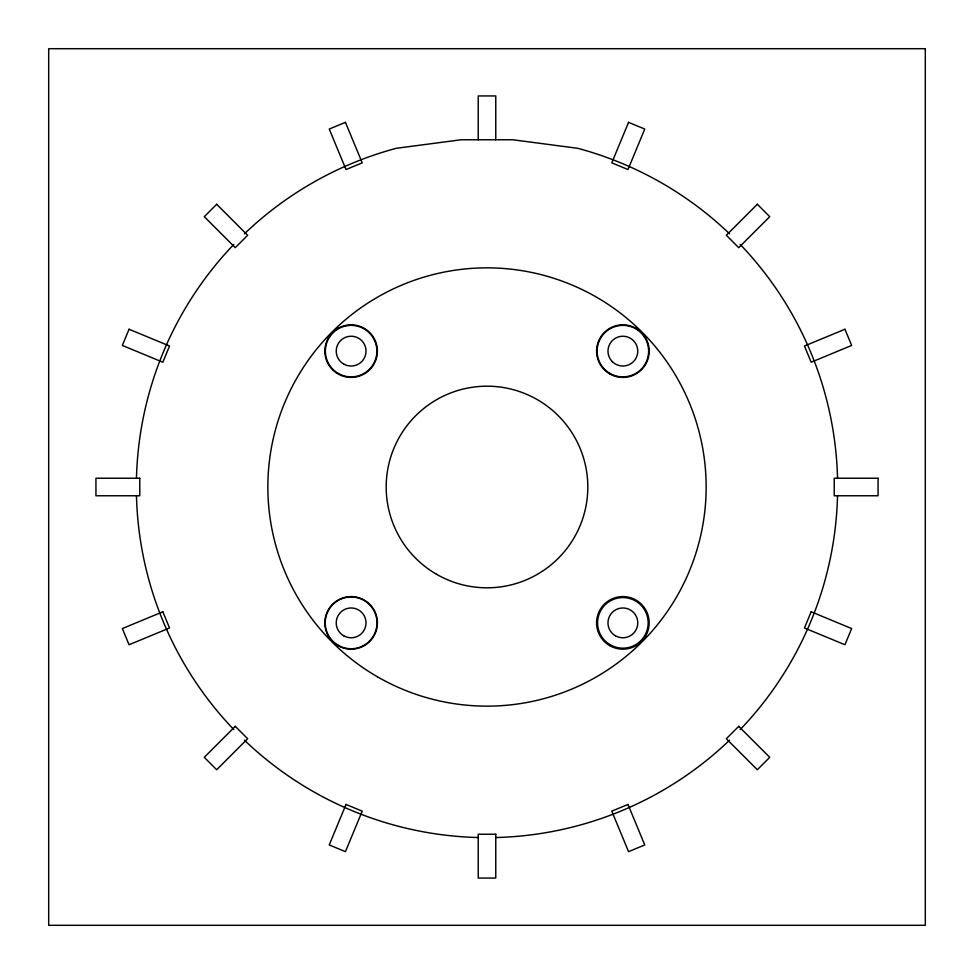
<?xml version="1.0" encoding="UTF-8"?>
<svg xmlns="http://www.w3.org/2000/svg" width="974" height="974" viewBox="0 0 974 974"><rect width="100%" height="100%" fill="white"/><g stroke="black" fill="none" stroke-linecap="round" stroke-linejoin="round"><path stroke-width="1.46" d="M495.766 139.769L495.766 95.939L478.234 95.939L478.234 139.769M837.53 495.949A350.64 350.64 0 0 1 740.155 729.611M729.611 740.155A350.64 350.64 0 0 1 495.949 837.53M478.051 837.53A350.64 350.64 0 0 1 244.389 740.155M233.845 729.611A350.64 350.64 0 0 1 136.47 495.949M136.47 478.051A350.64 350.64 0 0 1 233.845 244.389M244.389 233.845A350.64 350.64 0 0 1 396.248 148.304L461.152 139.769L512.848 139.769L577.752 148.304A350.64 350.64 0 0 1 729.611 233.845M740.155 244.389A350.64 350.64 0 0 1 837.53 478.051M129.055 329.249L122.347 345.441L162.841 362.218L169.549 346.014L129.055 329.249M346.014 804.451L329.249 844.945L345.441 851.653L362.218 811.159L346.014 804.451M628.559 122.347L611.782 162.841L627.986 169.549L644.751 129.055L628.559 122.347M811.159 611.782L804.451 627.986L844.945 644.751L851.653 628.559L811.159 611.782M216.678 204.272L204.272 216.678L235.27 247.664L247.664 235.27L216.678 204.272M235.27 726.336L204.272 757.322L216.678 769.728L247.664 738.73L235.27 726.336M757.322 204.272L726.336 235.27L738.73 247.664L769.728 216.678L757.322 204.272M738.73 726.336L726.336 738.73L757.322 769.728L769.728 757.322L738.73 726.336M345.441 122.347L329.249 129.055L346.014 169.549L362.218 162.841L345.441 122.347M162.841 611.782L122.347 628.559L129.055 644.751L169.549 627.986L162.841 611.782M844.945 329.249L804.451 346.014L811.159 362.218L851.653 345.441L844.945 329.249M627.986 804.451L611.782 811.159L628.559 851.653L644.751 844.945L627.986 804.451M925.3 48.7L48.7 48.7L48.7 925.3L925.3 925.3L925.3 48.7M139.769 478.234L95.939 478.234L95.939 495.766L139.769 495.766L139.769 478.234M878.061 478.234L834.231 478.234L834.231 495.766L878.061 495.766L878.061 478.234M495.766 834.231L478.234 834.231L478.234 878.061L495.766 878.061L495.766 834.231M436.596 574.307A100.809 100.809 0 0 0 587.809 487A100.809 100.809 0 0 0 436.596 399.693A100.809 100.809 0 0 0 436.596 574.307M615.422 635.779A14.902 14.902 0 0 0 637.775 622.873A14.902 14.902 0 0 0 615.422 609.967A14.902 14.902 0 0 0 615.422 635.779M612.342 361.658A14.902 14.902 0 0 0 637.264 354.986A14.902 14.902 0 0 0 619.014 336.736A14.902 14.902 0 0 0 612.342 361.658M343.676 635.779A14.902 14.902 0 0 0 366.029 622.873A14.902 14.902 0 0 0 343.676 609.967A14.902 14.902 0 0 0 343.676 635.779M343.676 364.033A14.902 14.902 0 0 0 366.029 351.127A14.902 14.902 0 0 0 343.676 338.222A14.902 14.902 0 0 0 343.676 364.033M338.185 645.287A25.872 25.872 0 0 0 376.999 622.873A25.872 25.872 0 0 0 338.185 600.459A25.872 25.872 0 0 0 338.185 645.287M610.223 644.788A25.3 25.3 0 0 0 648.173 622.873A25.3 25.3 0 0 0 610.223 600.958A25.3 25.3 0 0 0 610.223 644.788M338.246 373.432A25.762 25.762 0 0 0 376.889 351.127A25.762 25.762 0 0 0 338.246 328.822A25.762 25.762 0 0 0 338.246 373.432M609.992 373.432A25.75 25.75 0 0 0 648.623 351.127A25.75 25.75 0 0 0 609.992 328.822A25.75 25.75 0 0 0 609.992 373.432M337.978 645.652A26.298 26.298 0 0 0 377.425 622.873A26.298 26.298 0 0 0 337.978 600.094A26.298 26.298 0 0 0 337.978 645.652M332.536 369.718A26.298 26.298 0 0 0 376.524 357.933A26.298 26.298 0 0 0 344.321 325.73A26.298 26.298 0 0 0 332.536 369.718M609.724 645.652A26.298 26.298 0 0 0 649.171 622.873A26.298 26.298 0 0 0 609.724 600.094A26.298 26.298 0 0 0 609.724 645.652M609.724 373.906A26.298 26.298 0 0 0 649.171 351.127A26.298 26.298 0 0 0 609.724 328.348A26.298 26.298 0 0 0 609.724 373.906M377.425 676.784A219.15 219.15 0 0 0 706.15 487A219.15 219.15 0 0 0 377.425 297.216A219.15 219.15 0 0 0 377.425 676.784"/></g></svg>
